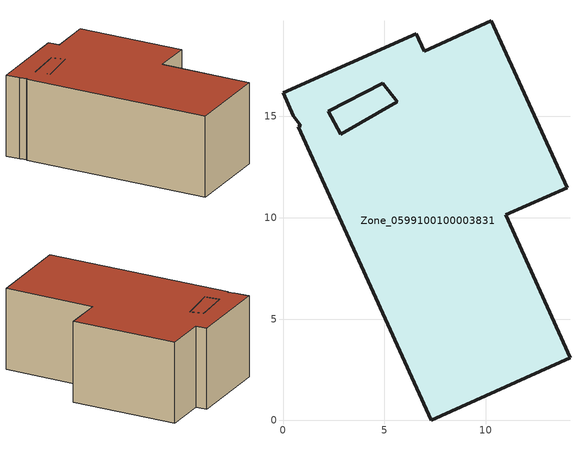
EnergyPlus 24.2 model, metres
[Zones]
Zone_0599100100003831
 floor ground (C_G): 7.32,0 0.76,14.48 0.89,14.55 0.51,15.04 0,16.17 6.58,19.09 6.98,18.22 10.27,19.73 14.04,11.49 11.01,10.14 14.17,3.08 z0; 2.84,14.12 5.64,15.73 4.92,16.63 2.24,15.25 z0
 wall outside (C_F): 7.32,0 14.17,3.08 11.01,10.14 14.04,11.49 10.27,19.73 6.98,18.22 6.58,19.09 0,16.17 0.51,15.04 0.89,14.55 0.76,14.48 7.32,0 / 2.24,15.25 4.92,16.63 5.64,15.73 2.84,14.12 2.24,15.25 z0:7
 roof outside (C_R): 0.76,14.48 7.32,0 14.17,3.08 11.01,10.14 14.04,11.49 10.27,19.73 6.98,18.22 6.58,19.09 0,16.17 0.51,15.04 0.89,14.55 z7; 5.64,15.73 2.84,14.12 2.24,15.25 4.92,16.63 z7
[BUILDING]
Pand.0599100100003831: North Axis=0; Terrain=City; Loads Convergence Tolerance Value=0.04; Temperature Convergence Tolerance Value=0.4; Solar Distribution=FullExterior; Maximum Number of Warmup Days=25; Minimum Number of Warmup Days=1
[Site:Location]
Rotterdam.The.Hague.AP_ZH_NLD Design_Conditions: Latitude=51.96; Longitude=4.45; Time Zone=1; Elevation=-4.5
[SITE:GROUNDTEMPERATURE:BUILDINGSURFACE]
18, 18, 18, 18, 18, 18, 18, 18, 18, 18, 18, 18
[MATERIAL] Thermal Absorptance=0.9; Solar Absorptance=0.7; Visible Absorptance=0.7
Name | Roughness | Thickness | Conductivity | Density | Specific Heat
G.D.2006-2014 | MediumSmooth | 0.15 | 0.06 | 540 | 1210
F.D.2006-2014 | Rough | 0.3 | 0.12 | 1920 | 840
R.D.2006-2014 | MediumRough | 0.2 | 0.08 | 1500 | 1000
[CONSTRUCTION]
C_G: G.D.2006-2014
C_F: F.D.2006-2014
C_R: R.D.2006-2014
[ZONE]
Zone_0599100100003831: Type=1; Multiplier=1; Ceiling Height=Autocalculate; Volume=Autocalculate; Floor Area=autocalculate; Part of Total Floor Area=Yes
[ZONEINFILTRATION:DESIGNFLOWRATE]
Infil_Zone_0599100100003831: Zone or ZoneList or Space or SpaceList=Zone_0599100100003831; Schedule=AlwaysOn; Design Flow Rate Calculation Method=Flow/Area; Flow Rate per Floor Area=0.0021; Constant Term Coefficient=1; Temperature Term Coefficient=0; Velocity Term Coefficient=0; Velocity Squared Term Coefficient=0
[HVACTEMPLATE:ZONE:IDEALLOADSAIRSYSTEM]
Zone_0599100100003831: Maximum Heating Supply Air Temperature=50; Minimum Cooling Supply Air Temperature=13; Maximum Heating Supply Air Humidity Ratio=0.0156; Minimum Cooling Supply Air Humidity Ratio=0.0077; Heating Limit=NoLimit; Cooling Limit=NoLimit; Dehumidification Control Type=ConstantSensibleHeatRatio; Cooling Sensible Heat Ratio=0.7; Dehumidification Setpoint=60; Humidification Control Type=None; Humidification Setpoint=30; Outdoor Air Method=None; Outdoor Air Flow Rate per Person=0.00944; Outdoor Air Flow Rate per Zone Floor Area=0; Outdoor Air Flow Rate per Zone=0; Demand Controlled Ventilation Type=None; Outdoor Air Economizer Type=NoEconomizer; Heat Recovery Type=None; Sensible Heat Recovery Effectiveness=0.7; Latent Heat Recovery Effectiveness=0.65
[ZONECONTROL:THERMOSTAT]
ThermostatControl_Zone_0599100100003831: Zone or ZoneList=Zone_0599100100003831; Control Type Schedule=DualSetpointControlType; Control 1=Thermostat_Zone_0599100100003831; Temperature Difference Between Cutout And Setpoint=0
[THERMOSTATSETPOINT:DUALSETPOINT]
Thermostat_Zone_0599100100003831: Heating Setpoint Temperature Schedule=HeatingSetpoint_Zone_0599100100003831; Cooling Setpoint Temperature Schedule=CoolingSetpoint_Zone_0599100100003831
[SCHEDULE:COMPACT]
HeatingSetpoint_Zone_0599100100003831: Through: 12/31, For: AllDays, Until: 24:00, 21
CoolingSetpoint_Zone_0599100100003831: Through: 12/31, For: AllDays, Until: 24:00, 24
DualSetpointControlType: Through: 12/31, For: AllDays, Until: 24:00, 4
AlwaysOn: Through: 12/31, For: AllDays, Until: 24:00, 1
